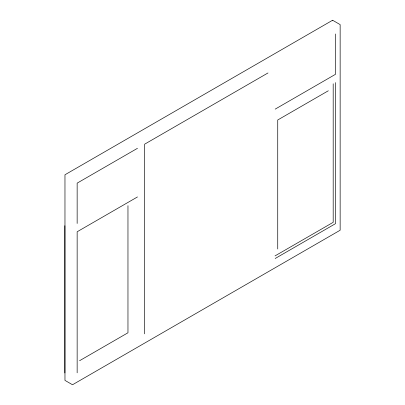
<?xml version="1.0" encoding="UTF-8"?>
<svg xmlns="http://www.w3.org/2000/svg" width="405" height="405" viewBox="0 0 405 405"><rect width="100%" height="100%" fill="white"/><g stroke="black" fill="none" stroke-linecap="round" stroke-linejoin="round"><path stroke-width="0.61" d="M137.477 148.311L77.147 183.141L77.147 223.464M267.988 72.961L144.666 144.16L144.666 333.847M275.182 109.132L335.507 74.302L335.507 33.98M137.477 196.941L77.147 231.771L77.147 372.828M328.313 90.781L277.734 119.981L277.734 248.984M79.557 360.723L127.965 332.773L127.965 205.669M275.035 255.899L333.188 222.325L333.188 83.8M275.182 258.496L335.507 223.666L335.507 82.61M64.851 225.742L64.851 372.959M332.606 20.25L64.967 174.768L64.967 380.396L72.51 384.75L340.149 230.232L340.149 24.604L332.606 20.25"/></g></svg>
